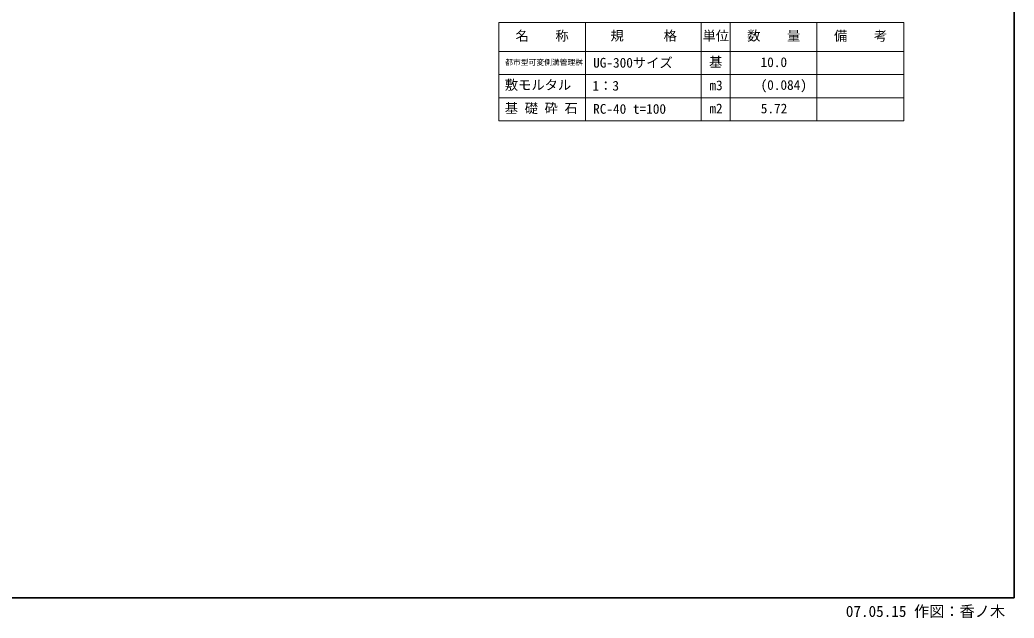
# Model space of a CAD drawing. Units: millimetres on the paper. Extents: x 15 to 1218, y 8 to 859.
# Drawn here: x 874.7 to 1218.4, y 7.9 to 214.7 of the extents above; entities that cross this region are included whole.
import ezdxf
from ezdxf.enums import TextEntityAlignment as Align

# ---------------------------------------------------------------- set-up
doc = ezdxf.new("R2010")
doc.units = ezdxf.units.MM
doc.layers.add('D-BMK-HTXT', color=7, linetype='Continuous', lineweight=13)
doc.layers.add('D-STR（構造物）', color=1, linetype='Continuous', lineweight=35)
doc.layers.add('D-STR-DIM（寸法）2', color=7, linetype='Continuous')
doc.styles.add('ＭＳ ゴシック', font='')
doc.styles.get('ＭＳ ゴシック').set_extended_font_data('MS Gothic')

msp = doc.modelspace()

# ---------------------------------------------------------------- linework, layer by layer
at = {"layer": 'D-BMK-HTXT'}
for p, q in [((1040.219, 213.757), (1040.219, 179.757)), ((1040.219, 213.757), (1180.219, 213.757)), ((1070.219, 213.757), (1070.219, 179.757)), ((1110.219, 213.757), (1110.219, 179.757)), ((1120.219, 213.757), (1120.219, 179.757)), ((1150.219, 213.757), (1150.219, 179.757)), ((1180.219, 213.757), (1180.219, 179.757)), ((1040.219, 203.757), (1180.219, 203.757)), ((1040.219, 195.757), (1180.219, 195.757)), ((1040.219, 187.757), (1180.219, 187.757)), ((1040.219, 179.757), (1180.219, 179.757))]:
    msp.add_line(p, q, dxfattribs=at)
at = {"layer": 'D-STR（構造物）', "color": 2}
for p in [(1218.361, 858.622), (15.017, 14.909)]:
    msp.add_line(p, (1218.361, 14.909), dxfattribs=at)

# ---------------------------------------------------------------- texts
at = {"layer": 'D-BMK-HTXT', "style": 'ＭＳ ゴシック'}
for s, height, p in [('名\u3000\u3000称', 3.367, (1046.055, 206.474)), ('規\u3000\u3000\u3000格', 3.367, (1078.859, 206.492)), ('単位', 3.367, (1110.678, 206.457)), ('数\u3000\u3000量', 3.367, (1126.109, 206.492)), ('備\u3000\u3000考', 3.367, (1156.126, 206.452)), ('都市型可変側溝管理桝', 1.924, (1042.457, 198.453)), ('UG-300サイズ', 3.367, (1072.867, 197.163)), ('基', 3.367, (1112.936, 197.395)), ('10.0', 3.367, (1130.733, 197.358)), ('敷モルタル', 3.367, (1042.325, 189.501)), ('1：3', 3.367, (1072.636, 189.207)), ('m3', 3.367, (1113.043, 189.358)), ('(0.084)', 3.367, (1130.73, 189.476)), ('基 礎 砕 石', 3.367, (1042.325, 181.466)), ('RC-40 t=100', 3.367, (1072.868, 181.207)), ('m2', 3.367, (1113.034, 181.358)), ('5.72', 3.367, (1130.805, 181.358))]:
    msp.add_text(s, height=height, dxfattribs=at).set_placement(p, align=Align.BOTTOM_LEFT)
at = {"layer": 'D-STR-DIM（寸法）2', "style": 'ＭＳ ゴシック'}
msp.add_text('07.05.15 作図：香ノ木', height=3.848, dxfattribs=at).set_placement((1160.202, 7.124), align=Align.BOTTOM_LEFT)

doc.saveas('drawing.dxf')
